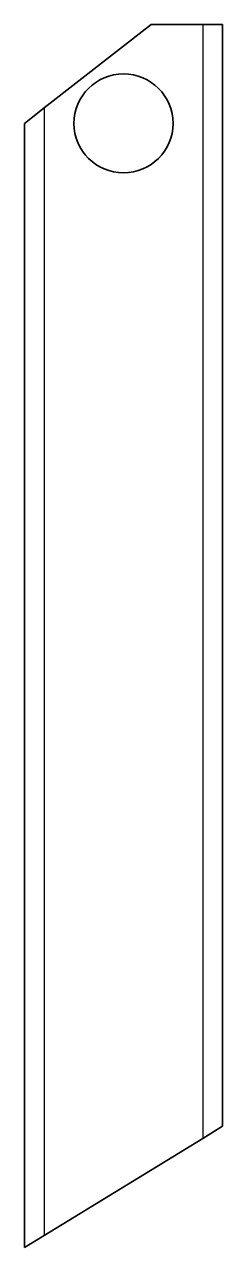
# Model space of a CAD drawing. Header units: inches. Extents: x 0 to 40, y 0 to 247.
import ezdxf

# ---------------------------------------------------------------- set-up
doc = ezdxf.new("R2010")
doc.units = ezdxf.units.IN
doc.header["$MEASUREMENT"] = 0
doc.layers.add('SIMUMAK Visible (ISO)', color=7, linetype='Continuous', lineweight=35)
doc.layers.add('SIMUMAK Visible Narrow (ISO)', color=7, linetype='Continuous', lineweight=25)

# ---------------------------------------------------------------- blocks, each defined once
blk = doc.blocks.new('Frame0001_Sheet_4_2727A 40x40x1.5mm')
at = {"layer": 'SIMUMAK Visible (ISO)'}
for p, q in [((5.6, 123.63), (-16, 106.75)), ((16, 123.63), (5.6, 123.63)), ((16, 123.63), (20, 123.63)), ((20, 123.63), (20, -99.12)), ((-20, 103.63), (-16, 106.75)), ((-20, 103.63), (-20, -123.63)), ((20, -99.12), (16, -101.57)), ((-16, -121.18), (16, -101.57)), ((-16, -121.18), (-20, -123.63))]:
    blk.add_line(p, q, dxfattribs=at)
blk.add_circle((0, 103.63), 10, dxfattribs=at)
at = {"layer": 'SIMUMAK Visible Narrow (ISO)'}
for p, q in [((16, 123.63), (16, -101.57)), ((-16, 106.75), (-16, -121.18))]:
    blk.add_line(p, q, dxfattribs=at)

msp = doc.modelspace()

# ---------------------------------------------------------------- block references
msp.add_blockref('Frame0001_Sheet_4_2727A 40x40x1.5mm', (20, 123.63))

doc.saveas('drawing.dxf')
